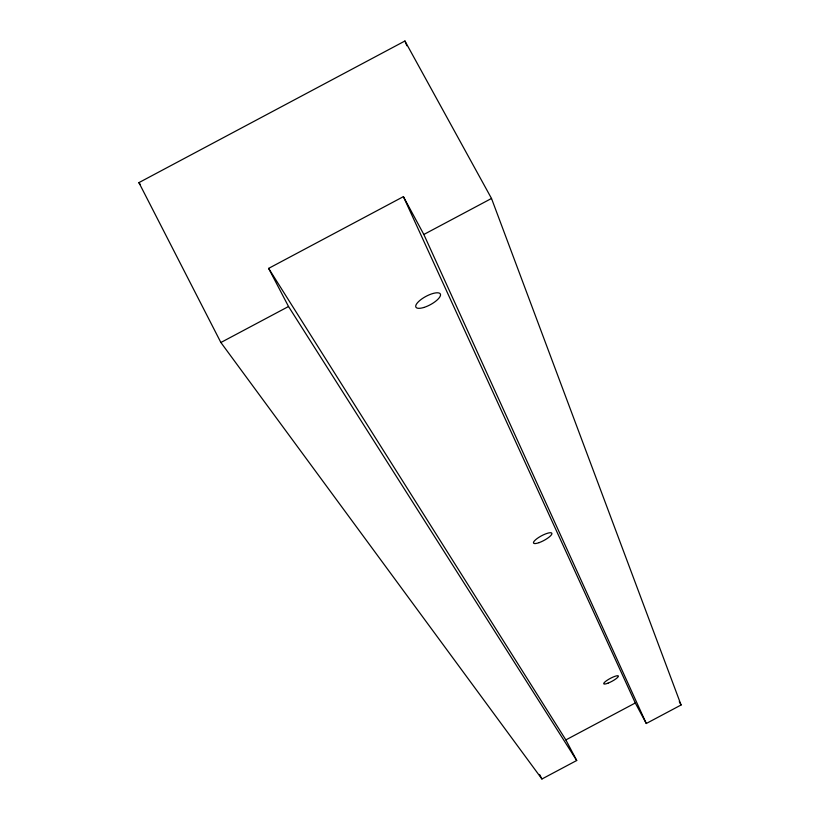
<?xml version="1.0" encoding="UTF-8"?>
<svg xmlns="http://www.w3.org/2000/svg" width="820" height="820" viewBox="0 0 820 820"><rect width="100%" height="100%" fill="white"/><g stroke="black" fill="none" stroke-linecap="round" stroke-linejoin="round"><path stroke-width="1.23" d="M138.918 182.624L404.936 41L491.508 198.46L681.082 704.995L646.283 723.496L635.295 702.986L403.399 196.646L268.632 268.386L288.527 306.506L576.706 760.499L541.928 779L220.877 342.504L138.918 182.624L140.394 184.725M220.877 342.504L288.527 306.506M646.283 723.496L423.837 234.479L491.508 198.46M268.632 268.386L565.861 739.917L635.295 702.986M679.268 701.643L681.082 704.995M403.399 196.646L423.837 234.479M565.861 739.917L576.706 760.499M539.57 774.49L541.928 779M404.936 41L406.833 45.756M423.694 307.51A13.889 4.705 -28.3 0 0 440.381 294.052A13.889 4.705 -28.3 0 0 420.25 300.12A13.889 4.705 -28.3 0 0 423.694 307.51M539.078 542.645A10.383 2.624 -28.2 0 0 551.87 533.277A10.383 2.624 -28.2 0 0 537.151 538.514A10.383 2.624 -28.2 0 0 539.078 542.645M608.02 683.152A8.292 1.671 -28.1 0 0 618.382 675.998A8.292 1.671 -28.1 0 0 606.79 680.518A8.292 1.671 -28.1 0 0 608.02 683.152"/></g></svg>
